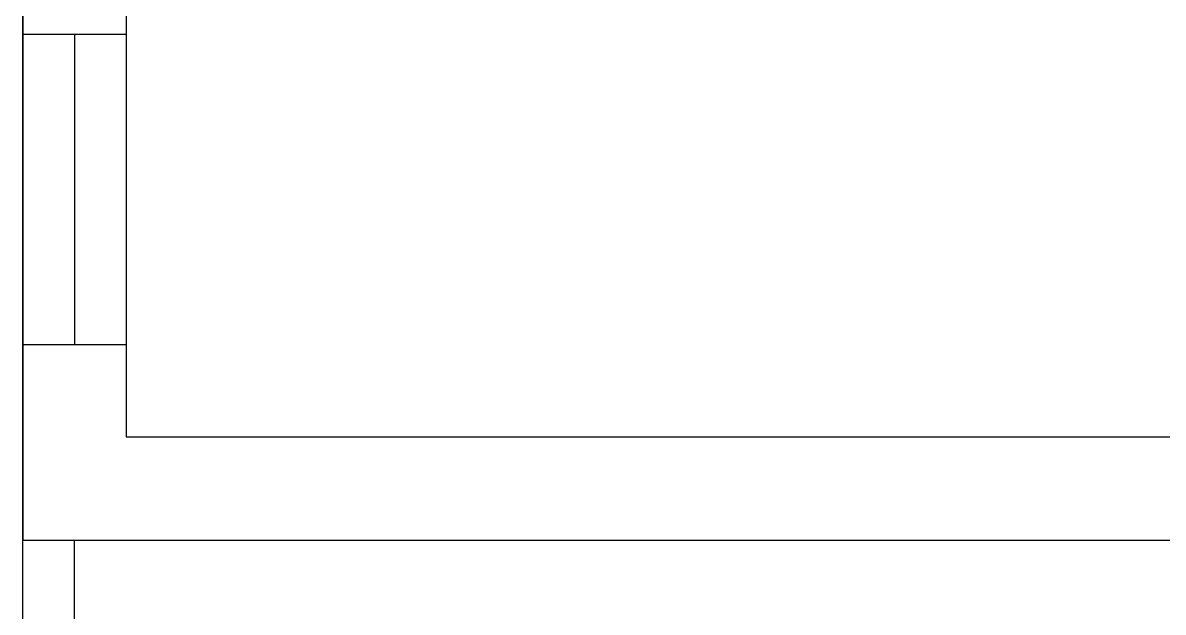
# Model space of a CAD drawing. Header units: metres. Extents: x 217 to 1422, y -179 to 129.
# Drawn here: x 1349.994 to 1352.201, y 58.413 to 59.553 of the extents above; entities that cross this region are included whole.
import ezdxf

# ---------------------------------------------------------------- set-up
doc = ezdxf.new("R2010")
doc.units = ezdxf.units.M
doc.header["$LTSCALE"] = 0.5
doc.header["$MEASUREMENT"] = 0
doc.layers.add('+1', color=255, linetype='Continuous')

# ---------------------------------------------------------------- blocks, each defined once
blk = doc.blocks.new('PLAN FF')
at = {"layer": '+1', "ltscale": 0.5, "transparency": 33554687}
for p, q in [((1350.1943, 59.5303), (1349.9943, 59.5303)), ((1350.0943, 59.5303), (1350.0943, 58.9303)), ((1350.1943, 58.9303), (1349.9943, 58.9303))]:
    blk.add_line(p, q, dxfattribs=at)
at = {"layer": '+1', "transparency": 33554687}
blk.add_line((1349.9943, 48.9736), (1349.9943, 58.5523), dxfattribs=at)
blk.add_lwpolyline([(1369.2245, 66.7055), (1369.2245, 82.6831), (1388.591, 82.6831), (1395.1917, 82.6831), (1395.1917, 64.7958), (1388.5808, 64.7958), (1388.5485, 48.8736), (1349.9943, 48.8736), (1349.9943, 66.7055)], close=True, dxfattribs=at)
for points in [[(1359.7565, 59.9523), (1359.7565, 66.7055), (1349.9943, 66.7055), (1349.9943, 58.5523), (1359.7565, 58.5523)], [(1359.5565, 59.9523), (1359.5565, 66.5055), (1350.1943, 66.5055), (1350.1943, 58.7523), (1359.5565, 58.7523)], [(1362.1049, 48.9736), (1350.0943, 48.9736), (1350.0943, 58.5523)]]:
    blk.add_lwpolyline(points, dxfattribs=at)

msp = doc.modelspace()

# ---------------------------------------------------------------- block references
at = {"transparency": 33554687}
msp.add_blockref('PLAN FF', (0, 0), dxfattribs=at)

doc.saveas('drawing.dxf')
